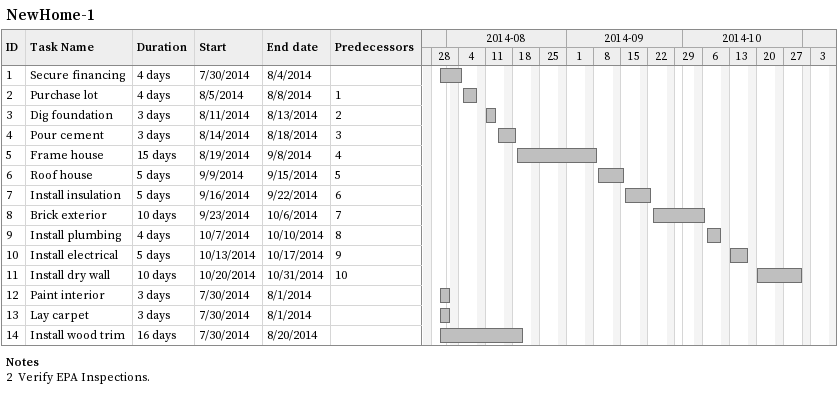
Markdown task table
NewHome-1

| ID | Task | Duration | Start | Finish | Predecessors |
|---|---|---|---|---|---|
| 1 | Secure financing | 4d | 2014-07-30 | 2014-08-04 |  |
| 2 | Purchase lot | 4d | 2014-08-05 | 2014-08-08 | 1 |
| 3 | Dig foundation | 3d | 2014-08-11 | 2014-08-13 | 2 |
| 4 | Pour cement | 3d | 2014-08-14 | 2014-08-18 | 3 |
| 5 | Frame house | 15d | 2014-08-19 | 2014-09-08 | 4 |
| 6 | Roof house | 5d | 2014-09-09 | 2014-09-15 | 5 |
| 7 | Install insulation | 5d | 2014-09-16 | 2014-09-22 | 6 |
| 8 | Brick exterior | 10d | 2014-09-23 | 2014-10-06 | 7 |
| 9 | Install plumbing | 4d | 2014-10-07 | 2014-10-10 | 8 |
| 10 | Install electrical | 5d | 2014-10-13 | 2014-10-17 | 9 |
| 11 | Install dry wall | 10d | 2014-10-20 | 2014-10-31 | 10 |
| 12 | Paint interior | 3d | 2014-07-30 | 2014-08-01 |  |
| 13 | Lay carpet | 3d | 2014-07-30 | 2014-08-01 |  |
| 14 | Install wood trim | 16d | 2014-07-30 | 2014-08-20 |  |

Notes
- 2: Verify EPA Inspections.
